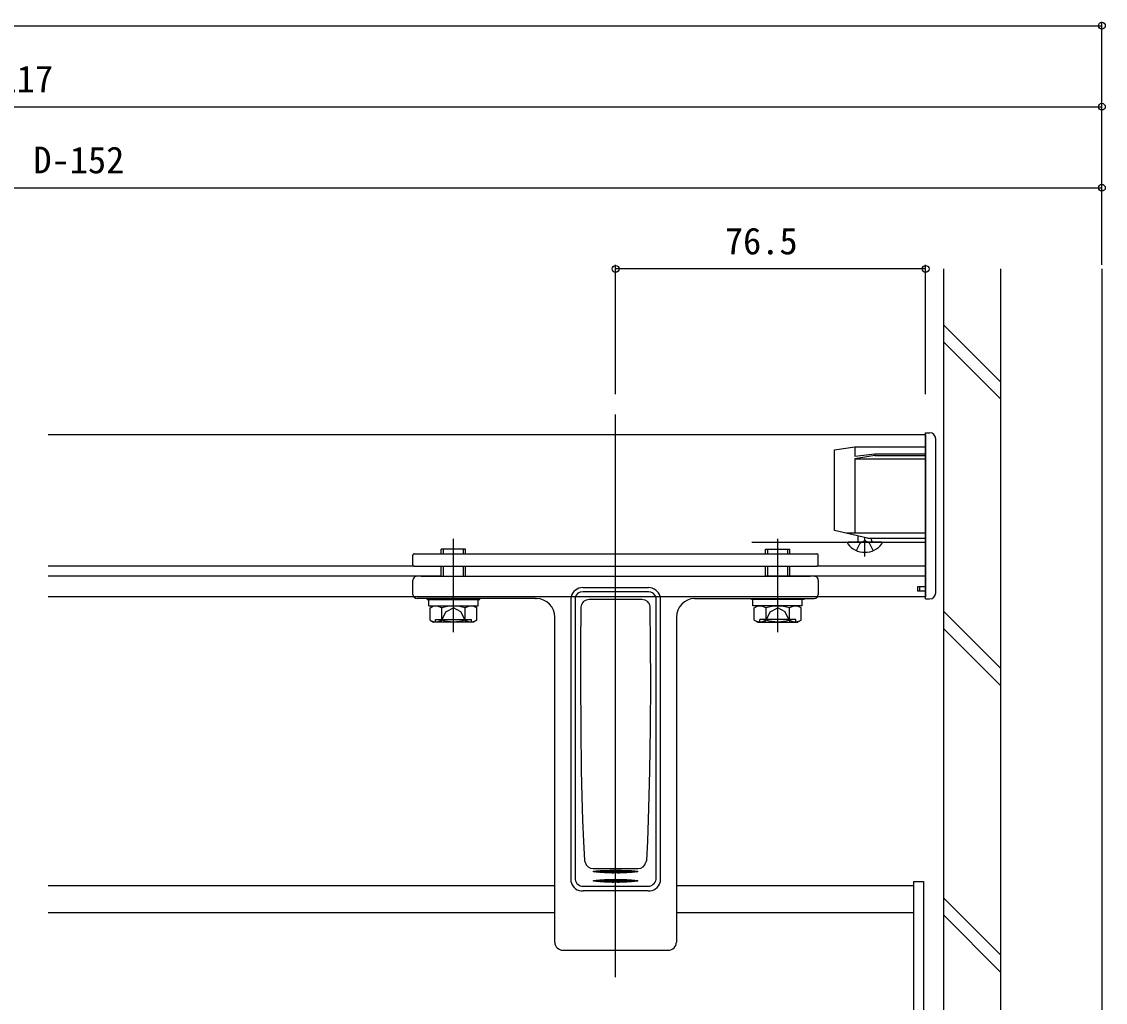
# Model space of a CAD drawing. Units: millimetres, scale not verified. Extents: x -693 to 693, y -1120 to 1121.
# Drawn here: x 113.1 to 380.5, y -727.4 to -485.4 of the extents above; entities that cross this region are included whole.
import ezdxf
from ezdxf.enums import TextEntityAlignment as Align

# ---------------------------------------------------------------- set-up
doc = ezdxf.new("R2010")
doc.units = ezdxf.units.MM
doc.header["$LTSCALE"] = 6
for name, color, linetype in [('0-3_YKK_12', 2, 'Continuous'), ('0-4_YKK_13', 4, 'Continuous'), ('0-6_YKK_D', 6, 'Continuous'), ('0-8_YSS_K', 3, 'Continuous')]:
    doc.layers.add(name, color=color, linetype=linetype)
doc.styles.add('ＭＳ ゴシック', font='')
doc.styles.get('ＭＳ ゴシック').set_extended_font_data('MS Gothic')

msp = doc.modelspace()

# ---------------------------------------------------------------- linework, layer by layer
at = {"layer": '0-3_YKK_12'}
for p, q in [((259.673, -721.174), (259.673, -582.3)), ((336.173, -587.3), (119.671, -587.3)), ((336.173, -587.3), (336.173, -627.3)), ((293.316, -613.8), (336.173, -613.8)), ((209.973, -619.682), (119.671, -619.682)), ((336.173, -619.682), (309.373, -619.682)), ((216.668, -622.177), (119.671, -622.177)), ((336.173, -622.177), (302.678, -622.177)), ((336.173, -627.3), (119.671, -627.3)), ((119.671, -698.533), (244.673, -698.533)), ((274.673, -698.533), (333.173, -698.533)), ((119.671, -705.199), (244.673, -705.199)), ((274.673, -705.199), (333.173, -705.199))]:
    msp.add_line(p, q, dxfattribs=at)
at = {"layer": '0-4_YKK_13'}
for p, q in [((336.173, -586.801), (337.173, -586.801)), ((336.173, -590.301), (336.173, -586.801)), ((313.673, -591.001), (318.673, -590.301)), ((318.673, -590.301), (318.673, -592.565)), ((318.673, -590.301), (336.173, -590.301)), ((336.173, -607.601), (336.173, -590.301)), ((338.673, -626.301), (338.673, -588.301)), ((313.673, -610.901), (313.673, -591.001)), ((318.673, -592.565), (323.673, -592.031)), ((323.673, -592.453), (318.673, -593.199)), ((318.673, -593.199), (318.673, -611.601)), ((318.673, -593.199), (336.173, -593.199)), ((323.673, -592.031), (336.173, -592.031)), ((323.673, -592.453), (323.673, -592.031)), ((323.673, -592.453), (336.173, -592.453)), ((336.173, -627.801), (336.173, -607.601)), ((321.815, -612.801), (313.673, -610.901)), ((336.173, -611.601), (316.673, -611.601)), ((319.538, -613.3), (319.538, -612.269)), ((219.665, -636.009), (219.665, -613.009)), ((299.68, -636.009), (299.68, -613.009)), ((325.148, -613.8), (317.197, -613.8)), ((321.173, -617.3), (321.173, -612.65)), ((321.815, -612.801), (336.173, -612.801)), ((322.808, -613.3), (322.808, -612.8)), ((209.673, -619.382), (209.673, -616.982)), ((209.973, -616.682), (309.373, -616.682)), ((216.665, -616.682), (216.665, -615.509)), ((222.665, -615.509), (216.665, -615.509)), ((217.205, -616.682), (217.205, -615.509)), ((222.125, -616.682), (222.125, -615.509)), ((222.665, -616.682), (222.665, -615.509)), ((296.68, -616.682), (296.68, -615.509)), ((296.68, -615.509), (302.68, -615.509)), ((297.22, -616.682), (297.22, -615.509)), ((302.14, -616.682), (302.14, -615.509)), ((302.68, -616.682), (302.68, -615.509)), ((309.673, -619.382), (309.673, -616.982)), ((209.973, -619.682), (309.373, -619.682)), ((216.665, -622.163), (216.665, -619.682)), ((217.205, -622.163), (217.205, -619.682)), ((222.125, -622.163), (222.125, -619.682)), ((222.665, -622.163), (222.665, -619.682)), ((296.68, -622.163), (296.68, -619.682)), ((297.22, -622.163), (297.22, -619.682)), ((302.14, -622.163), (302.14, -619.682)), ((302.68, -622.163), (302.68, -619.682)), ((211.673, -622.195), (307.673, -622.195)), ((217.205, -622.163), (217.202, -622.195)), ((222.125, -622.163), (222.129, -622.195)), ((222.66, -622.195), (222.665, -622.163)), ((296.685, -622.195), (296.68, -622.163)), ((297.22, -622.163), (297.216, -622.195)), ((302.14, -622.163), (302.143, -622.195)), ((209.673, -626.699), (209.673, -623.2)), ((251.586, -625.013), (267.759, -625.013)), ((309.673, -623.2), (309.673, -626.699)), ((336.173, -624.801), (334.173, -624.801)), ((334.173, -624.801), (334.173, -625.801)), ((334.673, -624.801), (334.673, -625.801)), ((209.673, -626.701), (209.673, -626.699)), ((210.673, -627.7), (210.672, -627.7)), ((239.896, -627.7), (210.673, -627.7)), ((213.165, -627.987), (213.165, -627.7)), ((213.608, -627.987), (225.79, -627.987)), ((213.608, -629.509), (213.608, -627.987)), ((225.79, -629.509), (225.79, -627.987)), ((239.896, -627.7), (239.909, -627.7)), ((239.909, -627.7), (239.909, -627.7)), ((239.909, -627.7), (240.159, -627.707)), ((248.673, -628.249), (248.695, -627.991)), ((248.692, -627.991), (248.692, -627.225)), ((249.673, -627.436), (249.673, -696.774)), ((267.759, -626.017), (251.586, -626.017)), ((253.162, -627.899), (253.162, -627.898)), ((253.162, -627.898), (266.183, -627.898)), ((269.673, -627.436), (269.673, -627.49)), ((269.673, -696.774), (269.673, -627.436)), ((270.653, -627.225), (270.653, -627.991)), ((279.186, -627.707), (279.437, -627.7)), ((279.437, -627.7), (279.449, -627.7)), ((279.437, -627.7), (279.437, -627.7)), ((279.449, -627.7), (308.672, -627.7)), ((305.737, -627.987), (293.555, -627.987)), ((293.555, -629.509), (293.555, -627.987)), ((305.737, -629.509), (305.737, -627.987)), ((306.18, -627.987), (306.18, -627.7)), ((308.673, -627.7), (308.672, -627.7)), ((309.673, -626.699), (309.673, -626.701)), ((334.173, -625.801), (336.173, -625.801)), ((336.173, -627.801), (337.173, -627.801)), ((213.608, -629.509), (225.79, -629.509)), ((213.892, -630.009), (214.758, -629.509)), ((213.892, -633.009), (213.892, -630.009)), ((214.758, -629.509), (224.573, -629.509)), ((216.779, -632.994), (216.779, -630.024)), ((222.552, -632.994), (222.552, -630.024)), ((225.439, -630.009), (224.573, -629.509)), ((225.439, -633.009), (225.439, -630.009)), ((251.204, -629.864), (251.318, -629.174)), ((268.027, -629.174), (268.141, -629.864)), ((305.737, -629.509), (293.555, -629.509)), ((293.906, -630.009), (294.772, -629.509)), ((293.906, -633.009), (293.906, -630.009)), ((304.587, -629.509), (294.772, -629.509)), ((296.793, -632.994), (296.793, -630.024)), ((302.567, -632.994), (302.567, -630.024)), ((305.453, -630.009), (304.587, -629.509)), ((305.453, -633.009), (305.453, -630.009)), ((213.892, -633.009), (214.758, -633.509)), ((224.573, -633.509), (214.758, -633.509)), ((215.233, -632.909), (224.097, -632.909)), ((215.233, -633.509), (215.233, -632.909)), ((224.097, -633.509), (224.097, -632.909)), ((225.439, -633.009), (224.573, -633.509)), ((244.676, -632.329), (244.665, -632.32)), ((244.673, -698.618), (244.673, -632.69)), ((274.68, -632.32), (274.669, -632.329)), ((274.673, -632.69), (274.673, -698.618)), ((293.906, -633.009), (294.772, -633.509)), ((294.772, -633.509), (304.587, -633.509)), ((304.112, -632.909), (295.248, -632.909)), ((295.248, -633.509), (295.248, -632.909)), ((304.112, -633.509), (304.112, -632.909)), ((305.453, -633.009), (304.587, -633.509)), ((252.174, -692.779), (252.076, -692.392)), ((267.269, -692.392), (267.171, -692.779)), ((254.129, -694.349), (254.121, -694.349)), ((254.129, -694.349), (265.216, -694.349)), ((265.224, -694.349), (265.216, -694.349)), ((249.673, -696.774), (249.692, -697.034)), ((259.173, -695.329), (259.173, -695.397)), ((260.173, -695.329), (259.173, -695.329)), ((259.173, -695.449), (259.173, -695.397)), ((259.173, -697.598), (259.173, -697.666)), ((260.173, -697.598), (259.173, -697.598)), ((259.173, -697.718), (259.173, -697.666)), ((260.173, -695.397), (260.173, -695.329)), ((260.173, -695.449), (260.173, -695.397)), ((260.173, -697.666), (260.173, -697.598)), ((260.173, -697.718), (260.173, -697.666)), ((269.654, -697.034), (269.673, -696.774)), ((333.173, -697.533), (333.173, -764.533)), ((333.173, -697.533), (335.673, -697.533)), ((335.673, -697.533), (335.673, -764.533)), ((244.673, -712.514), (244.673, -698.618)), ((251.673, -698.704), (267.673, -698.704)), ((267.673, -699.868), (251.673, -699.868)), ((274.673, -698.618), (274.673, -712.514)), ((246.671, -714.513), (272.674, -714.513))]:
    msp.add_line(p, q, dxfattribs=at)
for points in [[(319.098, -615.877), (320.028, -614.012), (321.173, -613.403)], [(323.248, -615.877), (322.318, -614.012), (321.173, -613.403)], [(216.67, -622.195), (216.665, -622.163), (222.665, -622.163)], [(302.675, -622.195), (302.68, -622.163), (296.68, -622.163)], [(213.165, -627.987), (226.165, -627.987), (226.165, -627.7)], [(248.701, -697.699), (248.673, -697.303), (248.673, -628.249)], [(251.876, -628.366), (252.5, -628.011), (253.162, -627.898)], [(266.183, -627.898), (266.89, -628.027), (267.469, -628.366)], [(269.681, -627.455), (269.676, -627.442), (269.674, -627.438), (269.674, -627.437), (269.673, -627.436), (269.673, -627.434), (269.672, -627.433), (269.672, -627.433), (269.672, -627.433), (269.672, -627.433), (269.672, -627.433), (269.673, -627.436)], [(270.65, -627.991), (270.673, -628.249), (270.673, -697.303), (270.644, -697.699)], [(306.18, -627.987), (293.18, -627.987), (293.18, -627.7)], [(216.565, -633.509), (217.812, -631.009), (219.665, -630.024)], [(222.765, -633.509), (221.519, -631.009), (219.665, -630.024)], [(252.076, -692.392), (251.839, -687.67), (251.629, -682.401), (251.447, -676.559), (251.297, -670.186), (251.144, -659.746), (251.086, -648.191), (251.112, -639.279), (251.204, -629.864)], [(268.141, -629.864), (268.233, -639.246), (268.259, -648.191), (268.202, -659.67), (268.048, -670.186), (267.901, -676.467), (267.721, -682.267), (267.51, -687.594), (267.269, -692.392)], [(296.58, -633.509), (297.826, -631.009), (299.68, -630.024)], [(302.78, -633.509), (301.533, -631.009), (299.68, -630.024)], [(252.172, -692.772), (252.173, -692.778), (252.174, -692.779)], [(267.171, -692.779), (267.173, -692.774), (267.173, -692.772)]]:
    msp.add_lwpolyline(points, dxfattribs=at)
for points in [[(259.673, -695.451), (258.249, -695.438), (256.923, -695.403), (255.783, -695.346), (254.909, -695.273), (254.36, -695.187), (254.173, -695.095), (254.36, -695.003), (254.909, -694.917), (255.783, -694.843), (256.923, -694.787), (258.249, -694.751), (259.673, -694.739), (261.096, -694.751), (262.423, -694.787), (263.562, -694.843), (264.436, -694.917), (264.985, -695.003), (265.173, -695.095), (264.985, -695.187), (264.436, -695.273), (263.562, -695.346), (262.423, -695.403), (261.096, -695.438)], [(259.673, -697.719), (258.249, -697.707), (256.923, -697.672), (255.783, -697.615), (254.909, -697.542), (254.36, -697.456), (254.173, -697.364), (254.36, -697.272), (254.909, -697.186), (255.783, -697.112), (256.923, -697.056), (258.249, -697.02), (259.673, -697.008), (261.096, -697.02), (262.423, -697.056), (263.562, -697.112), (264.436, -697.186), (264.985, -697.272), (265.173, -697.364), (264.985, -697.456), (264.436, -697.542), (263.562, -697.615), (262.423, -697.672), (261.096, -697.707)]]:
    msp.add_lwpolyline(points, close=True, dxfattribs=at)
for centre, radius, start, end in [((337.173, -588.301), 1.5, 0, 90), ((317.197, -614.074), 0.274, 90, 217.71409), ((321.173, -611), 5.3, 217.71409, 322.28591), ((319.038, -613.3), 0.5, 270, 0), ((323.308, -613.3), 0.5, 180, 270), ((325.148, -614.074), 0.274, 322.28591, 90), ((209.973, -616.982), 0.3, 90, 180), ((309.373, -616.982), 0.3, 0, 90), ((209.973, -619.382), 0.3, 180, 270), ((309.373, -619.382), 0.3, 270, 0), ((210.645, -623.188), 0.973, 104.97101, 180.69202), ((210.83, -624.176), 1.984, 86.39956, 102.79463), ((211.616, -762.053), 139.859, 89.97699, 90.27417), ((307.738, -757.741), 135.546, 89.72199, 90.02781), ((308.526, -624.085), 1.893, 77.07796, 93.95948), ((308.698, -623.189), 0.975, 359.36774, 75.23791), ((251.585, -628.01), 2.997, 89.98739, 164.82025), ((267.76, -628.01), 2.997, 15.17975, 90.01261), ((210.673, -626.7), 1, 180.05168, 269.94902), ((240.02, -632.36), 4.656, 0.39041, 88.2865), ((251.584, -628.014), 1.996, 89.93721, 163.18321), ((253.053, -629.775), 1.837, 129.84987, 160.89041), ((266.301, -629.769), 1.826, 19.0187, 50.24102), ((267.762, -628.014), 1.996, 16.81679, 90.06279), ((279.307, -632.343), 4.638, 91.49797, 179.82513), ((308.672, -626.7), 1, 270.04501, 359.95428), ((337.173, -626.301), 1.5, 270, 0), ((215.321, -632.175), 2.598, 55.86369, 115.45615), ((219.665, -639.131), 9.553, 72.41205, 107.58795), ((224.01, -632.175), 2.598, 64.54385, 124.13631), ((295.335, -632.175), 2.598, 55.86369, 115.45615), ((299.68, -639.131), 9.553, 72.41205, 107.58795), ((304.024, -632.175), 2.598, 64.54385, 124.13631), ((215.321, -630.844), 2.598, 244.54385, 304.13631), ((219.665, -623.888), 9.553, 252.41205, 287.58795), ((224.01, -630.844), 2.598, 235.86369, 295.45615), ((234.875, -632.693), 9.798, 0.01569, 2.17758), ((284.51, -632.693), 9.837, 177.82672, 179.98001), ((295.335, -630.844), 2.598, 244.54385, 304.13631), ((299.68, -623.888), 9.553, 252.41205, 287.58795), ((304.024, -630.844), 2.598, 235.86369, 295.45615), ((254.128, -692.348), 2.001, 192.44053, 269.8109), ((259.673, -741.255), 46.362, 83.46175, 96.53825), ((259.673, -750.664), 55.503, 85.62599, 94.37401), ((265.217, -692.349), 2.001, 270.18137, 347.56721), ((251.455, -697.046), 2.83, 193.34206, 274.40997), ((251.656, -696.714), 1.99, 189.26108, 270.4845), ((259.673, -743.524), 46.362, 83.46175, 96.53825), ((259.673, -752.933), 55.503, 85.62599, 94.37401), ((258.836, -694.27), 1.176, 269.29825, 286.64969), ((258.836, -696.539), 1.176, 269.29825, 286.64969), ((260.486, -694.439), 1.008, 251.8945, 272.15756), ((260.486, -696.707), 1.008, 251.8945, 272.15756), ((267.811, -696.938), 2.933, 267.28847, 344.9595), ((267.687, -696.711), 1.993, 269.59822, 350.65619)]:
    msp.add_arc(centre, radius, start, end, dxfattribs=at)
for centre, major_axis, start_param, end_param in [((246.674, -712.511), (1.423, 1.408), 2.3621448, 3.9317231), ((272.671, -712.511), (1.423, -1.408), 5.4930548, 7.0626332)]:
    msp.add_ellipse(centre, major_axis=major_axis, ratio=0.998783, start_param=start_param, end_param=end_param, dxfattribs=at)
at = {"layer": '0-6_YKK_D'}
for p, q in [((-271.827, -486.359), (379.673, -486.359)), ((379.673, -545.359), (379.673, -485.359)), ((379.673, -545.359), (379.673, -505.359)), ((-154.988, -506.359), (379.673, -506.359)), ((-119.828, -526.359), (379.673, -526.359)), ((379.673, -545.359), (379.673, -525.359)), ((259.673, -577.3), (259.673, -545.359)), ((336.173, -577.3), (336.173, -545.359)), ((336.173, -546.359), (259.673, -546.359))]:
    msp.add_line(p, q, dxfattribs=at)
for centre in [(379.673, -486.359), (379.673, -506.359), (379.673, -526.359), (259.673, -546.359), (336.173, -546.359)]:
    msp.add_circle(centre, 0.85, dxfattribs=at)
at = {"layer": '0-8_YSS_K'}
for p, q in [((340.673, -996.118), (340.673, -546.359)), ((354.673, -546.359), (354.673, -996.118)), ((379.673, -546.359), (379.673, -996.118)), ((340.673, -560.216), (354.673, -574.216)), ((340.673, -564.459), (354.673, -578.459)), ((340.673, -630.927), (354.673, -644.927)), ((340.673, -635.169), (354.673, -649.169)), ((340.673, -701.637), (354.673, -715.637)), ((340.673, -705.88), (354.673, -719.88))]:
    msp.add_line(p, q, dxfattribs=at)

# ---------------------------------------------------------------- texts
at = {"layer": '0-6_YKK_D', "style": 'ＭＳ ゴシック'}
for s, p in [('D-117', (98.423, -504.759)), ('D-152', (116.002, -524.759)), ('76.5', (286.643, -544.759))]:
    msp.add_text(s, height=6.598, dxfattribs=at).set_placement(p, align=Align.BOTTOM_LEFT)

doc.saveas('drawing.dxf')
